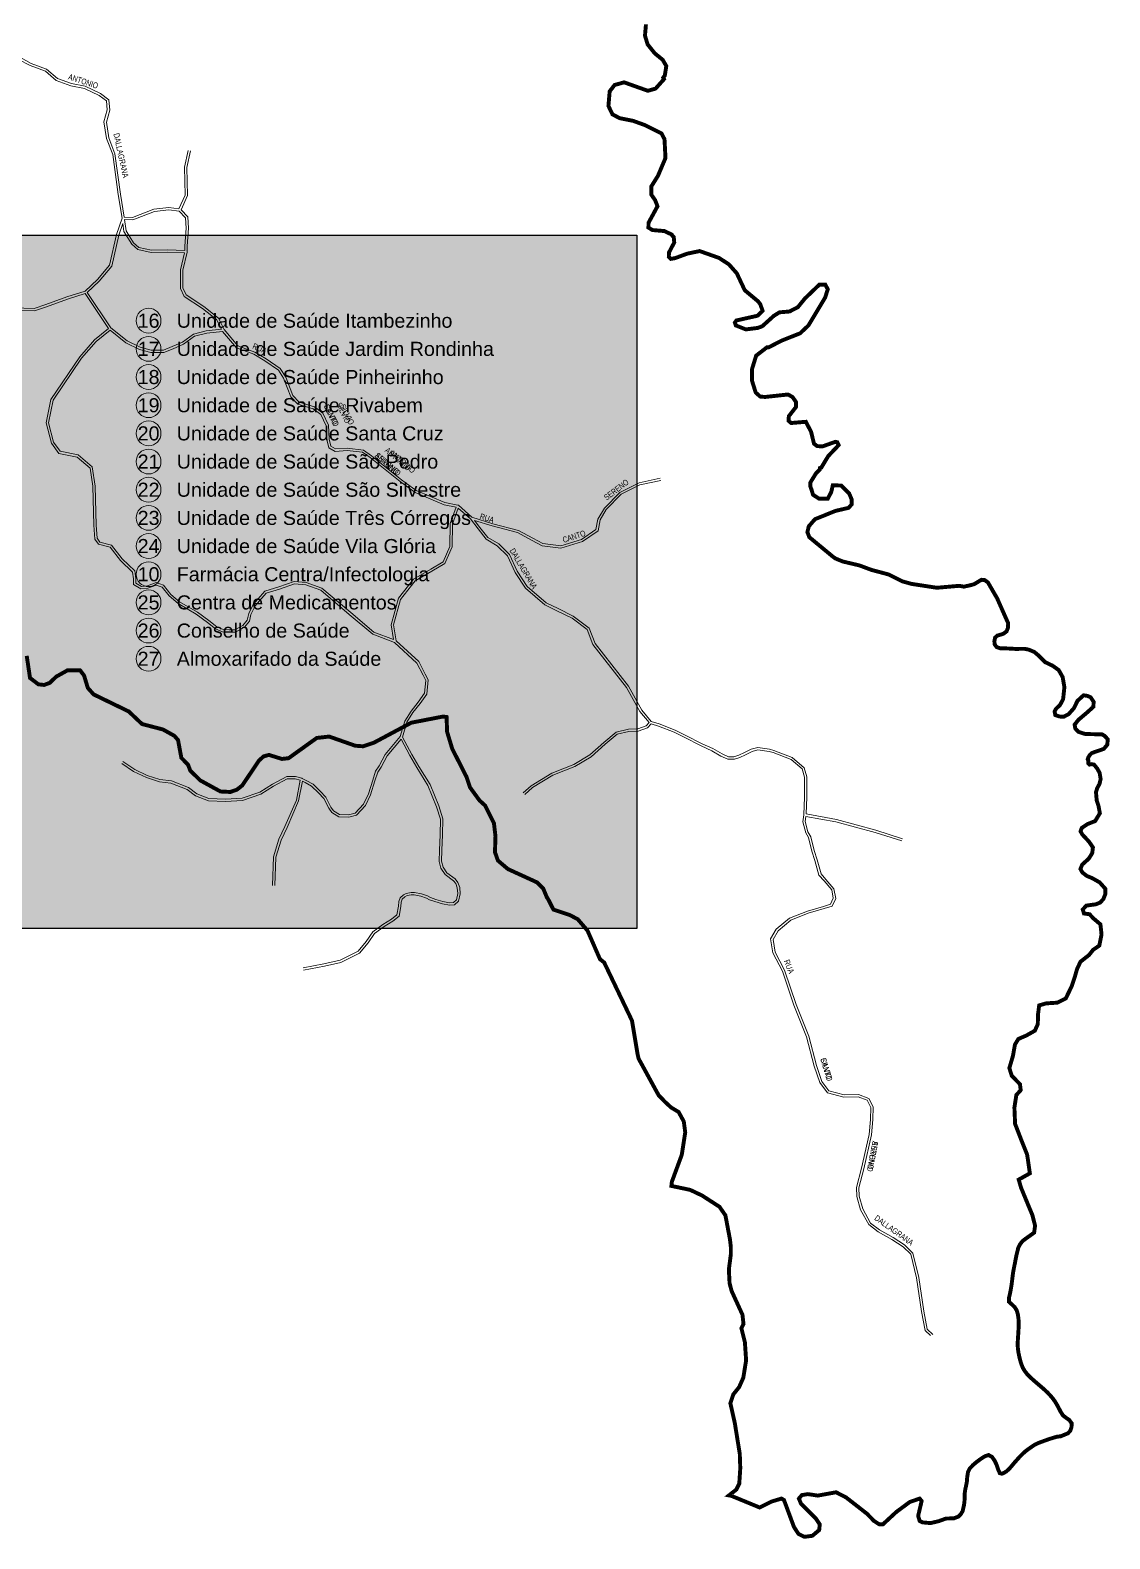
# Model space of a CAD drawing. Header units: millimetres. Extents: x 617885 to 663705, y 7172943 to 7234736.
# Drawn here: x 660946 to 663705, y 7177091 to 7180947 of the extents above; entities that cross this region are included whole.
import ezdxf
from ezdxf.enums import TextEntityAlignment as Align

# ---------------------------------------------------------------- set-up
doc = ezdxf.new("R2010")
doc.units = ezdxf.units.MM
doc.layers.add('BAIRROS', color=12, linetype='Continuous')
doc.layers.add('Equipamentos Públicos', color=171, linetype='Continuous')
doc.layers.add('TOP_VIAS 10.000', color=7, linetype='Continuous', lineweight=9)
doc.layers.add('VIAS', color=7, linetype='Continuous', lineweight=5)
doc.styles.add('LDUP', font='LDUP.SHX')
doc.styles.get("Standard").update_dxf_attribs({"font": 'arial.ttf'})

msp = doc.modelspace()

# ---------------------------------------------------------------- hatches: boundary and pattern name
at = {"layer": 'Equipamentos Públicos', "true_color": 0xffffff}
h = msp.add_hatch(color=7, dxfattribs=at)
h.dxf.hatch_style = 1
h.paths.add_polyline_path([(652010.2, 7180422.8), (662496.2, 7180422.8), (662496.2, 7178650.9), (652010.2, 7178650.9)])
at = {"layer": 'Equipamentos Públicos', "true_color": 0xff0040}
h = msp.add_hatch(color=240, dxfattribs=at)
edge = h.paths.add_edge_path()
edge.add_arc((661248.3, 7180204.2), 31.7, 0, 360)
h = msp.add_hatch(color=240, dxfattribs=at)
edge = h.paths.add_edge_path()
edge.add_arc((661248.3, 7180204.2), 31.7, 0, 360)
h = msp.add_hatch(color=240, dxfattribs=at)
edge = h.paths.add_edge_path()
edge.add_arc((661248.3, 7180132.2), 31.7, 0, 360)
h = msp.add_hatch(color=240, dxfattribs=at)
edge = h.paths.add_edge_path()
edge.add_arc((661248.3, 7180060.2), 31.7, 0, 360)
h = msp.add_hatch(color=240, dxfattribs=at)
edge = h.paths.add_edge_path()
edge.add_arc((661248.3, 7179988.2), 31.7, 0, 360)
h = msp.add_hatch(color=240, dxfattribs=at)
edge = h.paths.add_edge_path()
edge.add_arc((661248.3, 7179916.2), 31.7, 0, 360)
h = msp.add_hatch(color=240, dxfattribs=at)
edge = h.paths.add_edge_path()
edge.add_arc((661248.3, 7179844.2), 31.7, 0, 360)
h = msp.add_hatch(color=240, dxfattribs=at)
edge = h.paths.add_edge_path()
edge.add_arc((661248.3, 7179772.2), 31.7, 0, 360)
h = msp.add_hatch(color=240, dxfattribs=at)
edge = h.paths.add_edge_path()
edge.add_arc((661248.3, 7179700.2), 31.7, 0, 360)
h = msp.add_hatch(color=240, dxfattribs=at)
edge = h.paths.add_edge_path()
edge.add_arc((661248.3, 7179628.2), 31.7, 0, 360)
h = msp.add_hatch(color=240, dxfattribs=at)
edge = h.paths.add_edge_path()
edge.add_arc((661248.3, 7179556.2), 31.7, 0, 360)
h = msp.add_hatch(color=240, dxfattribs=at)
edge = h.paths.add_edge_path()
edge.add_arc((661248.3, 7179484.2), 31.7, 0, 360)
h = msp.add_hatch(color=240, dxfattribs=at)
edge = h.paths.add_edge_path()
edge.add_arc((661248.3, 7179412.2), 31.7, 0, 360)
h = msp.add_hatch(color=240, dxfattribs=at)
edge = h.paths.add_edge_path()
edge.add_arc((661248.3, 7179340.2), 31.7, 0, 360)

# ---------------------------------------------------------------- linework, layer by layer
at = {"layer": 'BAIRROS', "lineweight": 40, "ltscale": 0.3, "const_width": 10}
msp.add_lwpolyline([(660936.8, 7179347.7), (660945.3, 7179291), (660966.7, 7179274.8), (660981.3, 7179273.2), (660995.6, 7179278.5), (661012.2, 7179294.4), (661040.9, 7179310.5), (661053.2, 7179310.5), (661073.3, 7179310.5), (661083.4, 7179297.3), (661093, 7179265.6), (661107.8, 7179249), (661197.5, 7179205.5), (661221.4, 7179182.9), (661231.6, 7179173.3), (661284.9, 7179159.4), (661314.2, 7179143.2), (661323.6, 7179132.2), (661332.1, 7179086.7), (661349, 7179069.7), (661354.9, 7179054.2), (661380.5, 7179029.2), (661432, 7179000.9), (661457.1, 7178999.7), (661473.7, 7179005.3), (661487.8, 7179016.5), (661530.8, 7179080.4), (661542.4, 7179090.7), (661555.9, 7179094.4), (661589, 7179084.1), (661606.1, 7179086), (661678.1, 7179137.7), (661683.1, 7179138.3), (661709.9, 7179141.3), (661776.4, 7179117.9), (661796.9, 7179116.4), (661824.9, 7179126), (661910.7, 7179171.9), (661919.6, 7179176.7), (662000.5, 7179192.4), (662009.9, 7179191.3), (662011.3, 7179153.2), (662024.4, 7179110), (662061.2, 7179037.6), (662070, 7179011.1), (662094.2, 7178977.9), (662108.2, 7178965.2), (662131, 7178919.5), (662134.9, 7178886.5), (662133.6, 7178845.8), (662141.2, 7178824.3), (662166.6, 7178802.7), (662241.5, 7178768.4), (662256.8, 7178753.1), (662266.5, 7178729.8), (662269.1, 7178726.5), (662282.9, 7178699.2), (662324.7, 7178685.2), (662345.4, 7178674.3), (662370.2, 7178645.2), (662402, 7178572.3), (662412.7, 7178563.9), (662483.8, 7178415.2), (662498.5, 7178327.3), (662500.8, 7178318), (662551.9, 7178224.5), (662568.9, 7178207), (662584.1, 7178193), (662603.1, 7178181.6), (662616.2, 7178157.5), (662619.9, 7178129.7), (662611.1, 7178072.4), (662585.7, 7178003.4), (662584.5, 7177992.8), (662632.4, 7177982.7), (662662.8, 7177968.3), (662707.4, 7177939.5), (662722.6, 7177917.5), (662734.2, 7177856.2), (662736.5, 7177836.2), (662736.5, 7177818.4), (662731.4, 7177779.1), (662733.2, 7177744.4), (662738.2, 7177724.7), (662766.1, 7177663.7), (662768.8, 7177640.3), (662763.4, 7177629), (662772.4, 7177593.3), (662775.5, 7177546.8), (662768.3, 7177502.6), (662757.6, 7177478.4), (662742.7, 7177459.9), (662735.2, 7177437.5), (662746.6, 7177386.7), (662759.3, 7177308), (662760.6, 7177271.2), (662758, 7177231.8), (662750.4, 7177216.6), (662731.6, 7177201.8), (662737.6, 7177200.7), (662810.1, 7177170.9), (662840.6, 7177186.1), (662866, 7177193.7), (662872.3, 7177189.9), (662897.7, 7177121.3), (662909.1, 7177103.6), (662924.4, 7177095.9), (662944.7, 7177098.5), (662962.3, 7177113.2), (662963.7, 7177127.7), (662953.6, 7177142.9), (662915.5, 7177181), (662910.4, 7177193.7), (662918, 7177202.6), (662933.3, 7177205.1), (662958.7, 7177201.3), (663005.4, 7177209.8), (663031.1, 7177196.5), (663084.7, 7177154.7), (663102.2, 7177136.6), (663116.1, 7177127.7), (663125, 7177127.7), (663159.3, 7177159.4), (663193.6, 7177184.8), (663219, 7177193.7), (663224.1, 7177187.4), (663215.2, 7177149.3), (663219, 7177136.6), (663226.6, 7177132.8), (663246.8, 7177131), (663267.2, 7177135.8), (663268.9, 7177136.3), (663286.2, 7177142.6), (663306.5, 7177143.2), (663312.1, 7177145.4), (663318.4, 7177147.8), (663323.6, 7177152.9), (663328.8, 7177161.4), (663332.3, 7177176.6), (663333.7, 7177187.5), (663334.1, 7177198.8), (663334.3, 7177207.5), (663335.7, 7177217.4), (663337.9, 7177227.2), (663339.7, 7177237), (663340.5, 7177247.7), (663342, 7177257.6), (663342.7, 7177261.7), (663347, 7177270.7), (663355.9, 7177279.8), (663363.5, 7177286.3), (663371.8, 7177292.6), (663379.7, 7177298), (663385.6, 7177301.7), (663395.1, 7177305), (663404.2, 7177300), (663410.5, 7177290.8), (663414.9, 7177281.8), (663418.3, 7177272.4), (663419.8, 7177267.6), (663423.9, 7177258.6), (663429.5, 7177257.2), (663435.9, 7177260.2), (663440.8, 7177263.2), (663448.2, 7177270), (663454.3, 7177277), (663461.1, 7177285.3), (663467.8, 7177292.7), (663474.4, 7177300.2), (663481.5, 7177307.3), (663488.8, 7177314), (663496.8, 7177320.1), (663501.7, 7177323.5), (663513.3, 7177331.4), (663522.3, 7177335.7), (663531.7, 7177339.1), (663541.1, 7177342.6), (663550.5, 7177345.9), (663560.1, 7177348.9), (663569.7, 7177351.7), (663579.6, 7177352.9), (663598.1, 7177360.5), (663603.9, 7177366.9), (663607.2, 7177376.3), (663607.4, 7177386.3), (663601.5, 7177394.4), (663593.3, 7177400.1), (663585.4, 7177406.2), (663579.9, 7177414.6), (663575.3, 7177423.5), (663570.6, 7177432.3), (663565.5, 7177440.9), (663559.8, 7177449.1), (663553.3, 7177456.7), (663546.4, 7177464), (663539.3, 7177470.9), (663531.7, 7177477.5), (663524.2, 7177484), (663516.6, 7177490.5), (663509, 7177497.1), (663501.6, 7177503.8), (663494.5, 7177510.9), (663488.3, 7177518.7), (663483.1, 7177527.2), (663479.2, 7177536.5), (663476.3, 7177546), (663473.9, 7177555.7), (663471.8, 7177565.5), (663470.3, 7177575.4), (663469.5, 7177585.4), (663469.8, 7177595.4), (663470.4, 7177605.3), (663471.1, 7177615.3), (663472.2, 7177635.3), (663472.2, 7177646.1), (663471.4, 7177655.2), (663469.9, 7177665.1), (663467.1, 7177674.7), (663461.8, 7177683.2), (663454.5, 7177690.1), (663447.1, 7177696.7), (663447.2, 7177706.7), (663449.7, 7177716.4), (663451.6, 7177726.3), (663453.3, 7177736.1), (663454.7, 7177746), (663455.9, 7177755.9), (663457.1, 7177765.9), (663458.6, 7177775.7), (663460.5, 7177785.6), (663462.5, 7177795.4), (663464.4, 7177805.2), (663466.3, 7177815), (663471, 7177834.4), (663475.5, 7177843.4), (663481.6, 7177851.3), (663489.4, 7177857.5), (663511.7, 7177873.4), (663514, 7177891.3), (663507.1, 7177918.4), (663495.6, 7177946), (663478.2, 7177988.2), (663472.2, 7178008.9), (663500.7, 7178024.9), (663493.8, 7178072.7), (663478.6, 7178110.8), (663463, 7178151.2), (663461.2, 7178193), (663466.2, 7178225.1), (663477.3, 7178237.5), (663475.4, 7178252.7), (663454.3, 7178274.7), (663448.3, 7178294), (663457.5, 7178325.2), (663462.6, 7178354.1), (663471.3, 7178368.4), (663491.5, 7178377.1), (663513.5, 7178389.5), (663520.9, 7178406), (663521.8, 7178433.1), (663524.5, 7178454.2), (663542, 7178459.3), (663571, 7178461.2), (663592.5, 7178472.1), (663607.6, 7178502.9), (663615, 7178524.9), (663621.4, 7178547.4), (663630.1, 7178565.8), (663652.2, 7178583.2), (663662.3, 7178596.1), (663678.3, 7178607.1), (663683.9, 7178635.1), (663681.1, 7178661.3), (663662.3, 7178677.3), (663653.3, 7178687.2), (663639, 7178689.1), (663635.9, 7178699.3), (663644.9, 7178709.2), (663669.4, 7178712.6), (663680.2, 7178716.9), (663688.6, 7178725.9), (663693.5, 7178738.6), (663693.9, 7178751.9), (663679, 7178768.7), (663659.2, 7178779.8), (663646.8, 7178784.8), (663635, 7178793.8), (663630, 7178802.8), (663634.4, 7178813.9), (663651.4, 7178829.4), (663660.1, 7178843.3), (663661.9, 7178857.9), (663652, 7178872.5), (663634.4, 7178891.4), (663630.3, 7178899.1), (663633.4, 7178907.8), (663648.3, 7178917.7), (663667.6, 7178925.3), (663679.7, 7178945.4), (663675.7, 7178965.9), (663671.6, 7178977.8), (663669.7, 7178999.2), (663673, 7179010), (663678.6, 7179020), (663681.6, 7179032.6), (663679, 7179048.5), (663673.1, 7179059.3), (663664.7, 7179069.7), (663658.2, 7179070.8), (663653, 7179069.5), (663650.2, 7179072.4), (663650.4, 7179079.6), (663648.6, 7179083.2), (663650.1, 7179087.9), (663654, 7179094.4), (663659.3, 7179099.3), (663689.6, 7179109.8), (663698.5, 7179120.3), (663699.9, 7179134.1), (663692, 7179142.9), (663685.3, 7179146.8), (663642, 7179147.9), (663624.6, 7179153.4), (663616.8, 7179162), (663615.2, 7179171.9), (663625.1, 7179184.3), (663646.4, 7179202.3), (663662.9, 7179217.2), (663663.8, 7179229.9), (663656, 7179241.7), (663647.8, 7179245.3), (663637.8, 7179246.7), (663622.4, 7179232.6), (663613.3, 7179213.9), (663599.7, 7179198.4), (663586.8, 7179191.8), (663576.6, 7179192.6), (663565.8, 7179196.2), (663563.9, 7179205.3), (663567.7, 7179212.5), (663577.9, 7179222.1), (663585.7, 7179237), (663589, 7179267.4), (663584.5, 7179293.3), (663574.4, 7179311.3), (663558.8, 7179322.4), (663540.1, 7179331.3), (663523.1, 7179348.3), (663512, 7179357.6), (663497.6, 7179363.5), (663487, 7179365.6), (663464.3, 7179365.3), (663445, 7179366.4), (663424.7, 7179367), (663415.7, 7179370.1), (663411, 7179376.4), (663410, 7179385.2), (663411.9, 7179394.2), (663417.3, 7179399.3), (663432.7, 7179403.8), (663441.2, 7179410.2), (663445, 7179420.1), (663445.2, 7179431.2), (663432.7, 7179459.3), (663416.9, 7179495), (663401.1, 7179522.1), (663393.7, 7179535.1), (663385, 7179541.3), (663377, 7179542), (663369.4, 7179537.5), (663358.3, 7179530.7), (663347.4, 7179527.8), (663331.9, 7179524.4), (663320.2, 7179526.6), (663262.9, 7179521.6), (663198.4, 7179531.5), (663174.7, 7179538), (663139.2, 7179555.7), (663096, 7179567.2), (663065.5, 7179578.6), (663022.3, 7179588.8), (663003.4, 7179596.6), (662997.5, 7179600.9), (662937, 7179650.9), (662932.1, 7179663.9), (662935.7, 7179678.7), (662951.5, 7179696.9), (663004.3, 7179718.2), (663037.6, 7179725.9), (663045.2, 7179734.8), (663045.2, 7179747.5), (663038.8, 7179762.8), (663018.5, 7179782.8), (662997.1, 7179783.7), (662993.1, 7179766.3), (662984.2, 7179749.1), (662961.8, 7179749.4), (662946.5, 7179759.3), (662943, 7179771.2), (662939.8, 7179780.5), (662939.8, 7179790.7), (662953.8, 7179813.6), (662963.9, 7179823.7), (662963.9, 7179827.5), (662967.7, 7179828.8), (662985.4, 7179858.2), (663012, 7179886.1), (663008.4, 7179893.6), (663003.4, 7179894.6), (662971.5, 7179883.2), (662957.4, 7179883.5), (662949, 7179889.7), (662941.5, 7179920.5), (662928.1, 7179945.8), (662890.6, 7179942.7), (662883.9, 7179948.4), (662884.7, 7179960.2), (662903, 7179983.7), (662903, 7179996.4), (662894.1, 7180009.1), (662882.6, 7180015.6), (662824.2, 7180009.3), (662811.5, 7180010.3), (662800, 7180020.5), (662790.5, 7180051), (662790.5, 7180080.1), (662801.1, 7180114.8), (662829.1, 7180136.4), (662833.1, 7180136.1), (662866, 7180153.1), (662913.5, 7180172), (662934.7, 7180192), (662977.6, 7180263.5), (662984.2, 7180284.7), (662977.9, 7180296.2), (662962.8, 7180296.5), (662925.6, 7180260.8), (662908, 7180239), (662886.5, 7180227.7), (662860.8, 7180225.6), (662846.4, 7180216.7), (662816.8, 7180190), (662805.2, 7180185.7), (662774.7, 7180181.9), (662749.3, 7180192), (662746.8, 7180199.6), (662750.6, 7180204.8), (662804.6, 7180216.9), (662817.7, 7180229.3), (662811.7, 7180246.4), (662805.6, 7180254.1), (662772, 7180282.1), (662751.7, 7180325.3), (662731.5, 7180348.2), (662706.1, 7180364.7), (662656.7, 7180382.2), (662624.9, 7180375.5), (662594, 7180364.1), (662582.9, 7180362.2), (662577.9, 7180367.3), (662578.3, 7180378.4), (662591.8, 7180404.1), (662590.6, 7180417.8), (662586.7, 7180421.9), (662585.5, 7180424.4), (662566.4, 7180433.3), (662535.9, 7180435.9), (662525.8, 7180442.2), (662526.2, 7180454.7), (662549, 7180496.6), (662542.9, 7180512.4), (662533.4, 7180526), (662533.4, 7180547.6), (662550.2, 7180574.5), (662569.4, 7180620), (662566.9, 7180668.3), (662559.1, 7180682.9), (662517.3, 7180703.9), (662487.3, 7180714.8), (662452.3, 7180721.9), (662433.9, 7180731.5), (662423.6, 7180753.1), (662426.8, 7180790.4), (662439.4, 7180806.7), (662463.7, 7180813.4), (662524.3, 7180791.8), (662544.1, 7180797.4), (662565.6, 7180821.5), (662563.5, 7180825.2), (662567.7, 7180830.8), (662571.5, 7180855), (662562.3, 7180871), (662541.9, 7180887.7), (662523.8, 7180910.3), (662517, 7180932.8), (662519.5, 7180961.6)], dxfattribs=at)
at = {"layer": 'Equipamentos Públicos', "color": 7, "ltscale": 0.3, "true_color": 0xffffff}
msp.add_lwpolyline([(652010.2, 7180422.8), (662496.2, 7180422.8), (662496.2, 7178650.9), (652010.2, 7178650.9)], close=True, dxfattribs=at)
at = {"layer": 'Equipamentos Públicos', "color": 7, "lineweight": 5}
for centre in [(661248.3, 7180204.2), (661248.3, 7180204.2), (661248.3, 7180132.2), (661248.3, 7180060.2), (661248.3, 7179988.2), (661248.3, 7179916.2), (661248.3, 7179844.2), (661248.3, 7179772.2), (661248.3, 7179700.2), (661248.3, 7179628.2), (661248.3, 7179556.2), (661248.3, 7179484.2), (661248.3, 7179412.2), (661248.3, 7179340.2)]:
    msp.add_circle(centre, 31.7, dxfattribs=at)
at = {"layer": 'VIAS', "color": 253}
for points in [[(660859.8, 7180917.2), (660910.4, 7180899.3), (660920.7, 7180876.5), (660948.4, 7180861.7), (660987.7, 7180847.2), (661015.4, 7180823.6)], [(660916.1, 7180872.1), (660945.9, 7180856.2), (660984.6, 7180841.9), (661012.3, 7180818.4), (661050, 7180804.8), (661084.7, 7180797.6), (661122.2, 7180780.1), (661140.7, 7180765.9), (661142.8, 7180742.8), (661134.3, 7180712.2), (661140.8, 7180669.7), (661156.5, 7180629.1), (661170.4, 7180527.1), (661180.4, 7180466.2), (661166.3, 7180424.1), (661148.4, 7180346.1), (661117.6, 7180309.7), (661086.2, 7180279.6), (661039.4, 7180265), (660985.6, 7180245.5), (660955.5, 7180235), (660903, 7180236.7)], [(661015.4, 7180823.6), (661051.6, 7180810.6)], [(661051.6, 7180810.6), (661086.6, 7180803.4)], [(661086.6, 7180803.4), (661125.4, 7180785.3), (661146.5, 7180769), (661148.9, 7180742.3)], [(661148.9, 7180742.3), (661140.4, 7180711.8)], [(661140.4, 7180711.8), (661146.6, 7180671.3)], [(661146.6, 7180671.3), (661162.3, 7180630.6)], [(662556.2, 7179801.4), (662502, 7179790.1), (662452.5, 7179765.4), (662413.3, 7179725.2), (662396.6, 7179697.1), (662391.7, 7179670.4), (662354.5, 7179645), (662301.8, 7179629.1), (662256.3, 7179635), (662230.1, 7179648.7), (662193.5, 7179668.2), (662127.9, 7179685.2), (662074.8, 7179702.3), (662040, 7179732.3), (662038.6, 7179733), (662005.3, 7179739.2), (661932.3, 7179770.5), (661894.8, 7179797.6), (661818, 7179859.2), (661797.6, 7179873.6), (661756.2, 7179878.7), (661726.4, 7179876.3), (661714.3, 7179883.4), (661709.8, 7179901.6), (661708.1, 7179937.2), (661693.6, 7179968), (661672, 7179984.4), (661632.9, 7179996.1), (661616.9, 7180012.8), (661598.7, 7180060.2), (661584.4, 7180081.8), (661548.6, 7180106.4), (661519.6, 7180123.9), (661476.4, 7180140.3), (661441.4, 7180181.6), (661426.7, 7180210.9), (661389.6, 7180240.7), (661344.1, 7180269.9), (661336, 7180288.2), (661336, 7180333.3), (661347, 7180379.6), (661347.1, 7180380.3), (661347.1, 7180394.6), (661350, 7180440.7), (661349, 7180469.9), (661331.3, 7180487.5), (661348.1, 7180523.8), (661346.1, 7180596.1), (661355.7, 7180638)], [(661340.1, 7180596.7), (661349.8, 7180639.4)], [(661162.3, 7180630.6), (661176.4, 7180528), (661186, 7180468.8)], [(661342, 7180525), (661340.1, 7180596.7)], [(661325.9, 7180490.2), (661342, 7180525)], [(661186, 7180468.8), (661207.3, 7180468.1), (661261.6, 7180489.1)], [(661208.3, 7180462.1), (661263.1, 7180483.2), (661299.8, 7180487.7), (661326.3, 7180484.1), (661343, 7180467.4), (661344, 7180440.8), (661341.1, 7180394.8), (661341.1, 7180383.4)], [(661261.6, 7180489.1), (661299.9, 7180493.8)], [(661299.9, 7180493.8), (661325.9, 7180490.2)], [(661434.3, 7180182.4), (661422, 7180207), (661386.1, 7180235.8), (661339.4, 7180265.8), (661330, 7180286.9), (661330, 7180334), (661340.3, 7180377.4), (661296.9, 7180379.2), (661255.3, 7180378.2), (661220.5, 7180386.1), (661205.2, 7180399.4), (661185.4, 7180432.1), (661182.3, 7180453), (661172.1, 7180422.4), (661154, 7180343.3), (661122, 7180305.5), (661091.6, 7180276.6), (661152.1, 7180185.8), (661193.4, 7180152.5), (661226.8, 7180136.3), (661255.2, 7180128.7), (661286.2, 7180128.7), (661308.8, 7180138.2), (661334.7, 7180149.6), (661363, 7180170.1), (661395.7, 7180178), (661434.3, 7180182.4)], [(661180.5, 7180465.4), (661180.5, 7180465.4)], [(661341.1, 7180383.4), (661297, 7180385.2), (661255.9, 7180384.2), (661223.3, 7180391.7), (661209.8, 7180403.4), (661191.2, 7180434.1), (661187, 7180462.8), (661208.3, 7180462.1)], [(661344.2, 7180383.3), (661344.1, 7180383.3)], [(661182.9, 7179077.6), (661212.8, 7179056.9), (661245, 7179042.1), (661277.1, 7179031.4), (661306.8, 7179028.1), (661350.1, 7179011.2), (661371.3, 7178994.7), (661402.3, 7178983.1), (661444.8, 7178981.1), (661487.4, 7178983.7), (661532.5, 7178999.4), (661564.8, 7179019.8), (661601.4, 7179039.5), (661623.8, 7179039.5), (661640.3, 7179034.7), (661640.9, 7179034.5), (661651.2, 7179029.1), (661668.6, 7179019.7), (661686.7, 7179001.7), (661701, 7178986.8), (661714.5, 7178960.9), (661720.8, 7178951.3), (661736, 7178941.7), (661759.1, 7178941.1), (661776.7, 7178945.7), (661797.8, 7178968.4), (661810.3, 7178994.6), (661821.2, 7179029.7), (661828.6, 7179052.7), (661837.9, 7179066.3), (661853.2, 7179095.1), (661891.6, 7179141.2), (661903.1, 7179180.8), (661919.2, 7179206.2), (661937.5, 7179229.4), (661953.6, 7179251.9), (661956.7, 7179285), (661949.7, 7179298.3), (661934.2, 7179329.3), (661876.6, 7179381.7), (661821.2, 7179403.3), (661761.2, 7179453.7), (661688.5, 7179515.6), (661650.1, 7179528.8), (661621.3, 7179531.4), (661582.7, 7179518), (661548.5, 7179507.4), (661520.3, 7179475.7), (661509.8, 7179453.5), (661506.1, 7179436.3), (661493.2, 7179420.8), (661470.3, 7179408.1), (661453.7, 7179408.1), (661437.4, 7179409.3), (661419.7, 7179416.9), (661398.9, 7179432.8), (661370.1, 7179454.4), (661324.1, 7179481), (661300.8, 7179500.6), (661283, 7179523.1), (661268, 7179528.5), (661246.8, 7179520.3), (661228.6, 7179519), (661209.4, 7179530), (661209.4, 7179544.8), (661207.1, 7179561.6), (661176.1, 7179591.3), (661149.7, 7179625.2), (661119.9, 7179632.9), (661111.1, 7179646), (661108.2, 7179681.4), (661105.8, 7179781.2), (661098.6, 7179827.4), (661065.9, 7179855.4), (661019.3, 7179865.2), (660999.9, 7179891), (660986.2, 7179943.4), (660998.7, 7180003.1), (661072.2, 7180112.1), (661110.3, 7180155), (661145.9, 7180184.4), (661086.5, 7180273.4), (661041.3, 7180259.3), (660987.6, 7180239.8), (660956.5, 7180229), (660902.7, 7180230.7)], [(661874.5, 7179389), (661868.5, 7179427.2), (661886.9, 7179494.7), (661925.8, 7179543.8), (661969.5, 7179569.2), (662000.8, 7179587.8), (662018.3, 7179627.5), (662019.3, 7179685.7), (662034.1, 7179727.7), (662003.5, 7179733.4), (661929.3, 7179765.2), (661891.1, 7179792.8), (661814.4, 7179854.4), (661795.3, 7179867.8), (661756.1, 7179872.6), (661725, 7179870.1), (661709.1, 7179879.5), (661703.8, 7179900.7), (661702.2, 7179935.7), (661688.8, 7179964.1), (661669.2, 7179978.9), (661629.7, 7179990.8), (661611.7, 7180009.5), (661593.3, 7180057.4), (661580.1, 7180077.6), (661545.3, 7180101.3), (661516.9, 7180118.5), (661472.8, 7180135.2), (661437.6, 7180176.8), (661396.8, 7180172.1), (661365.6, 7180164.6), (661337.7, 7180144.4), (661311.2, 7180132.6), (661287.4, 7180122.7), (661254.4, 7180122.7), (661224.7, 7180130.6), (661190.2, 7180147.4), (661149.9, 7180179.9), (661114.5, 7180150.7), (661077, 7180108.4), (661004.3, 7180000.7), (660992.4, 7179943.5), (661005.4, 7179893.6), (661022.7, 7179870.6), (661068.7, 7179861), (661104.2, 7179830.5), (661111.8, 7179781.7), (661114.2, 7179681.7), (661117, 7179648), (661123.6, 7179638.1), (661153.2, 7179630.5), (661180.6, 7179595.3), (661212.8, 7179564.5), (661215.4, 7179545.2), (661215.4, 7179533.4), (661230, 7179525.1), (661245.5, 7179526.2), (661267.9, 7179534.9), (661286.6, 7179528.2), (661305.1, 7179504.8), (661327.6, 7179485.9), (661373.4, 7179459.4), (661402.5, 7179437.6), (661422.8, 7179422.1), (661438.9, 7179415.2), (661453.9, 7179414.1), (661468.8, 7179414.1), (661489.3, 7179425.5), (661500.6, 7179439), (661504.1, 7179455.5), (661515.3, 7179479.1), (661545.1, 7179512.6), (661580.9, 7179523.7), (661620.5, 7179537.5), (661651.3, 7179534.7), (661691.5, 7179520.9), (661765.1, 7179458.3), (661824.3, 7179408.5), (661874.5, 7179389)], [(662557.4, 7179795.5), (662504, 7179784.4), (662456.1, 7179760.5), (662418.1, 7179721.6), (662402.3, 7179694.9), (662397.1, 7179666.9), (662357.2, 7179639.5), (662302.3, 7179623), (662254.4, 7179629.2), (662227.3, 7179643.4), (662191.3, 7179662.6), (662126.2, 7179679.5), (662081.5, 7179693.8), (662095.2, 7179675.7), (662115.5, 7179650.5), (662143.1, 7179633.5), (662170.8, 7179606.6), (662190.1, 7179563.7), (662215.9, 7179524.5), (662264.3, 7179482.9), (662294.7, 7179468.3), (662333.6, 7179448.8), (662374.4, 7179418.5), (662389.4, 7179379.5), (662474.7, 7179270), (662508.8, 7179208.6), (662533.1, 7179180), (662553.4, 7179173.5), (662594.4, 7179157.8), (662619.8, 7179144.8), (662662.8, 7179123), (662690.7, 7179110.5), (662714, 7179096.9), (662730.3, 7179089.3), (662744.4, 7179089.3), (662756.9, 7179093.6), (662771.4, 7179100.3), (662788.7, 7179108.9), (662805.5, 7179113.7), (662835.2, 7179109.1), (662846.3, 7179106.1), (662893.5, 7179087.7), (662924.2, 7179061.8), (662931, 7179038.4), (662931, 7178986.5), (662928.9, 7178943.4), (663006.4, 7178929.6), (663107.3, 7178901.7), (663175.2, 7178880.3)], [(661644.4, 7178544.2), (661697.5, 7178554.8), (661739.9, 7178563.8), (661787.6, 7178588), (661809.4, 7178613.9), (661825.7, 7178637.6), (661850.5, 7178655.9), (661872.3, 7178669.7), (661888.4, 7178682.5), (661893, 7178706.6), (661894, 7178718.2), (661896.6, 7178725.3), (661903.3, 7178731.5), (661909.2, 7178734.9), (661919.7, 7178737.1), (661926.9, 7178736.4), (661944.1, 7178733.3), (661958.6, 7178728.4), (661966.4, 7178724.1), (661980.3, 7178719.4), (661999.1, 7178714), (662017.4, 7178710.7), (662029.8, 7178711.5), (662040.2, 7178720.3), (662044.9, 7178739.5), (662043.4, 7178755.7), (662038.8, 7178768.7), (662031.7, 7178777.3), (662011, 7178792.6), (662001.1, 7178807.6), (661997.3, 7178822.6), (661997.7, 7178851.1), (661999.4, 7178890.3), (662000.4, 7178931.3), (661990.1, 7178964.1), (661967.8, 7179018.8), (661938.6, 7179065.1), (661921.1, 7179095.7), (661897.5, 7179140.1), (661908.7, 7179178.3), (661924.1, 7179202.7), (661942.3, 7179225.8), (661959.4, 7179249.7), (661962.9, 7179286.2), (661955, 7179301.1), (661939, 7179333), (661881, 7179385.8), (661874.6, 7179426.9), (661892.3, 7179491.9), (661929.8, 7179539.2), (661972.5, 7179564), (662005.5, 7179583.6), (662024.3, 7179626.2), (662025.3, 7179684.6), (662039.4, 7179724.9), (662071.1, 7179697.5), (662090.5, 7179672), (662111.5, 7179645.9), (662139.4, 7179628.8), (662165.8, 7179603.1), (662184.8, 7179560.8), (662211.4, 7179520.5), (662261, 7179477.8), (662292, 7179462.9), (662330.5, 7179443.7), (662369.4, 7179414.8), (662384.1, 7179376.5), (662469.7, 7179266.7), (662503.9, 7179205.2), (662527.5, 7179177.3), (662520.2, 7179168.3), (662498.4, 7179161), (662474.8, 7179160.4), (662443, 7179152.9), (662411.5, 7179126.1), (662375.8, 7179094.4), (662335.2, 7179069.8), (662278.9, 7179047.7), (662225.8, 7179015.6), (662205.9, 7178997.5)], [(663246.6, 7177610.4), (663233.1, 7177623.4), (663223.8, 7177671.7), (663211.2, 7177757.5), (663196.1, 7177818.2), (663176.7, 7177837.1), (663147.9, 7177855.5), (663113.3, 7177875.4), (663088.9, 7177893.9), (663068, 7177931.6), (663058.7, 7177966.1), (663057.8, 7177989), (663070.2, 7178038.1), (663089.7, 7178124.3), (663093.6, 7178162.8), (663094.6, 7178193.3), (663084.7, 7178211.7), (663061.8, 7178220.6), (663025.5, 7178219.8), (662983.6, 7178230.5), (662963.7, 7178257.1), (662949.2, 7178298.8), (662930.2, 7178374.1), (662897.7, 7178454.6), (662868.1, 7178541.5), (662843.7, 7178588.4), (662838.1, 7178624.1), (662852.4, 7178648.8), (662886.4, 7178677.1), (662932, 7178695.2), (662973.5, 7178707.3), (662990.8, 7178712.6), (662998.4, 7178728.4), (662994.4, 7178749.5), (662975, 7178772.4), (662961.7, 7178787.2), (662951.5, 7178824.9), (662943.7, 7178848.4), (662935.2, 7178883.1), (662928, 7178895.6), (662920.6, 7178923.6), (662922.8, 7178941.2), (662925, 7178986.7), (662925, 7179037.5), (662918.9, 7179058.4), (662890.4, 7179082.5), (662844.4, 7179100.4), (662834, 7179103.2), (662805.8, 7179107.6), (662790.8, 7179103.3), (662774, 7179094.9), (662759.1, 7179088), (662745.4, 7179083.3), (662728.9, 7179083.3), (662711.2, 7179091.6), (662687.9, 7179105.2), (662660.2, 7179117.6), (662617, 7179139.5), (662592, 7179152.3), (662551.5, 7179167.9), (662532.4, 7179173.9), (662523.8, 7179163.2), (662499.5, 7179155.1), (662475.6, 7179154.4), (662445.8, 7179147.4), (662415.4, 7179121.5), (662379.4, 7179089.6), (662337.8, 7179064.4), (662281.6, 7179042.3), (662229.4, 7179010.8), (662209.9, 7178993)], [(661643.2, 7178550), (661696.3, 7178560.7), (661737.9, 7178569.5), (661783.8, 7178592.8), (661804.6, 7178617.6), (661821.3, 7178641.8), (661847.1, 7178660.9), (661868.9, 7178674.6), (661883, 7178685.8), (661887, 7178707.5), (661888.1, 7178719.5), (661891.4, 7178728.7), (661899.7, 7178736.4), (661907, 7178740.6), (661919.3, 7178743.1), (661927.7, 7178742.4), (661945.6, 7178739.1), (661961, 7178733.9), (661968.9, 7178729.7), (661982.1, 7178725.1), (662000.4, 7178719.9), (662017.7, 7178716.7), (662027.5, 7178717.4), (662034.9, 7178723.6), (662038.8, 7178740), (662037.4, 7178754.4), (662033.5, 7178765.7), (662027.6, 7178772.9), (662006.6, 7178788.4), (661995.6, 7178805.1), (661991.3, 7178821.9), (661991.7, 7178851.3), (661993.4, 7178890.5), (661994.4, 7178930.4), (661984.4, 7178962.1), (661962.4, 7179016), (661933.5, 7179062), (661915.8, 7179092.9), (661893.8, 7179134.4), (661858.2, 7179091.7), (661843.1, 7179063.2), (661834.1, 7179050), (661826.9, 7179027.9), (661815.9, 7178992.4), (661802.8, 7178965), (661780, 7178940.3), (661759.8, 7178935.1), (661734.2, 7178935.8), (661716.5, 7178946.9), (661709.3, 7178957.9), (661696.1, 7178983.2), (661682.4, 7178997.5), (661665, 7179014.8), (661648.4, 7179023.8), (661641.6, 7179027.3), (661631.8, 7178977.3), (661602.1, 7178908.6), (661587, 7178876.9), (661573.9, 7178832.9), (661571.1, 7178760.8)], [(661565.1, 7178761), (661567.9, 7178833.9), (661581.3, 7178879.1), (661596.6, 7178911.1), (661626.1, 7178979.1), (661636, 7179029.7), (661623, 7179033.5), (661602.9, 7179033.5), (661567.8, 7179014.6), (661535.1, 7178994), (661488.6, 7178977.8), (661444.8, 7178975.1), (661401.1, 7178977.1), (661368.3, 7178989.4), (661347.1, 7179006), (661305.4, 7179022.3), (661275.8, 7179025.5), (661242.7, 7179036.5), (661209.8, 7179051.7), (661179.5, 7179072.7)], [(663252.5, 7177613), (663238.6, 7177626.4), (663229.7, 7177672.7), (663217.1, 7177758.7), (663201.5, 7177821.3), (663180.4, 7177841.8), (663151, 7177860.6), (663116.7, 7177880.4), (663093.6, 7177897.9), (663073.6, 7177933.9), (663064.7, 7177967), (663063.8, 7177988.3), (663076, 7178036.7), (663095.7, 7178123.3), (663099.6, 7178162.4), (663100.6, 7178194.7), (663088.9, 7178216.5), (663062.9, 7178226.6), (663026.2, 7178225.8), (662987.2, 7178235.8), (662969, 7178259.9), (662955, 7178300.6), (662935.9, 7178375.9), (662903.4, 7178456.7), (662873.7, 7178543.9), (662849.5, 7178590.3), (662844.4, 7178622.9), (662857, 7178644.9), (662889.5, 7178671.9), (662934, 7178689.5), (662975.3, 7178701.6), (662995.1, 7178707.7), (663004.7, 7178727.6), (663000, 7178752.2), (662979.5, 7178776.3), (662967.1, 7178790.1), (662957.3, 7178826.6), (662949.4, 7178850.1), (662940.8, 7178885.4), (662933.6, 7178897.9), (662926.7, 7178924), (662928.4, 7178937.4), (663005.1, 7178923.7), (663105.6, 7178896), (663173.4, 7178874.6)]]:
    msp.add_lwpolyline(points, dxfattribs=at)

# ---------------------------------------------------------------- texts
at = {"layer": 'Equipamentos Públicos', "color": 251}
for s, p in [('16', (661248.3, 7180204.2)), ('17', (661248.3, 7180132.2)), ('18', (661248.3, 7180060.2)), ('19', (661248.3, 7179988.2)), ('20', (661248.3, 7179916.2)), ('21', (661248.3, 7179844.2)), ('22', (661248.3, 7179772.2)), ('23', (661248.3, 7179700.2)), ('24', (661248.3, 7179628.2)), ('10', (661248.3, 7179556.2)), ('25', (661248.3, 7179484.2)), ('26', (661248.3, 7179412.2)), ('27', (661248.3, 7179340.2))]:
    msp.add_text(s, height=36, dxfattribs=at).set_placement(p, align=Align.MIDDLE_CENTER)
for s, p in [('Unidade de Saúde Itambezinho', (661320.3, 7180204.2)), ('Unidade de Saúde Jardim Rondinha', (661320.3, 7180132.2)), ('Unidade de Saúde Pinheirinho', (661320.3, 7180060.2)), ('Unidade de Saúde Rivabem', (661320.3, 7179988.2)), ('Unidade de Saúde Santa Cruz', (661320.3, 7179916.2)), ('Unidade de Saúde São Pedro', (661320.3, 7179844.2)), ('Unidade de Saúde São Silvestre', (661320.3, 7179772.2)), ('Unidade de Saúde Três Córregos', (661320.3, 7179700.2)), ('Unidade de Saúde Vila Glória', (661320.3, 7179628.2)), ('Farmácia Centra/Infectologia', (661320.3, 7179556.2)), ('Centra de Medicamentos', (661320.3, 7179484.2)), ('Conselho de Saúde', (661320.3, 7179412.2)), ('Almoxarifado da Saúde', (661320.3, 7179340.2))]:
    msp.add_text(s, height=36, dxfattribs=at).set_placement(p, align=Align.MIDDLE_LEFT)
at = {"layer": 'TOP_VIAS 10.000', "color": 251, "style": 'LDUP', "width": 0.69}
for s, rotation, p in [('ANTONIO', 341.7433, (661041.5, 7180821.4)), ('DALLAGRANA', 282.1885, (661158.3, 7180681.9)), ('RUA', 336.0709, (661512.4, 7180133.8)), ('SILVIO', 296.4671, (661695.4, 7179986.2)), ('CANTO', 296.4671, (661695.4, 7179986.2)), ('SILVIO', 296.4671, (661727.2, 7179990.3)), ('SILVIO', 296.4671, (661736.4, 7179986.2)), ('ANTONIO', 319.4675, (661825, 7179857.3)), ('SERENO', 319.4675, (661825, 7179857.3)), ('ANTONIO', 319.4675, (661850.7, 7179870.5)), ('ANTONIO', 319.4675, (661862.2, 7179864.3)), ('SERENO', 37.329, (662419.1, 7179744.1)), ('RUA', 342.3236, (662093.4, 7179697.9)), ('CANTO', 18.373, (662309.3, 7179636)), ('DALLAGRANA', 300.724, (662170.1, 7179616.7)), ('.', 300.724, (662170.1, 7179616.7)), ('RUA', 291.7912, (662871.5, 7178567.6)), ('SILVIO', 287, (662964.9, 7178317.2)), ('CANTO', 287, (662964.9, 7178317.2)), ('ANTONIO', 258.9414, (663098.9, 7178108.5)), ('SERENO', 258.9414, (663098.9, 7178108.5)), ('DALLAGRANA', 324.3344, (663101.8, 7177907.3)), ('.', 324.3344, (663101.8, 7177907.3))]:
    msp.add_text(s, height=15, rotation=rotation, dxfattribs=at).set_placement(p)

doc.saveas('drawing.dxf')
